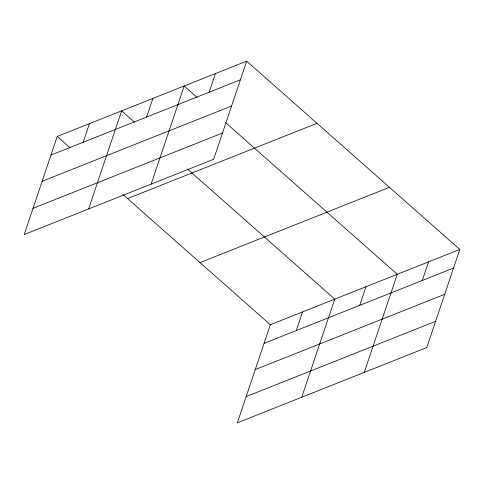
<?xml version="1.0" encoding="UTF-8"?>
<svg xmlns="http://www.w3.org/2000/svg" width="484" height="484" viewBox="0 0 484 484"><rect width="100%" height="100%" fill="white"/><g stroke="black" fill="none" stroke-linecap="round" stroke-linejoin="round"><path stroke-width="0.73" d="M246.677 61.165L57.215 136.452L24.2 234.552L213.662 159.266L246.677 61.165L459.8 249.448L426.785 347.548L237.323 422.834L270.338 324.734L459.8 249.448M83.157 142.272L89.425 123.65M88.62 208.955L121.629 110.854L134.467 122.198M146.628 117.049L152.896 98.433M151.141 184.108L184.156 86.007L196.994 97.351M209.155 92.202L215.416 73.586M296.281 330.554L302.542 311.938M301.738 397.237L334.753 299.136L187.496 169.043M359.751 305.331L366.013 286.716M364.264 372.396L397.279 274.295L226.016 122.996M422.272 280.49L428.54 261.868M50.947 155.068L240.415 79.781M42.12 181.294L231.588 106.014M33.027 208.32L222.489 133.033M127.546 198.585L317.008 123.299M200.007 262.6L389.469 187.314M264.07 343.35L453.532 268.063M255.243 369.582L444.705 294.296M246.15 396.608L435.612 321.322M57.215 136.452L70.053 147.795M123.081 194.641L270.338 324.734"/></g></svg>
